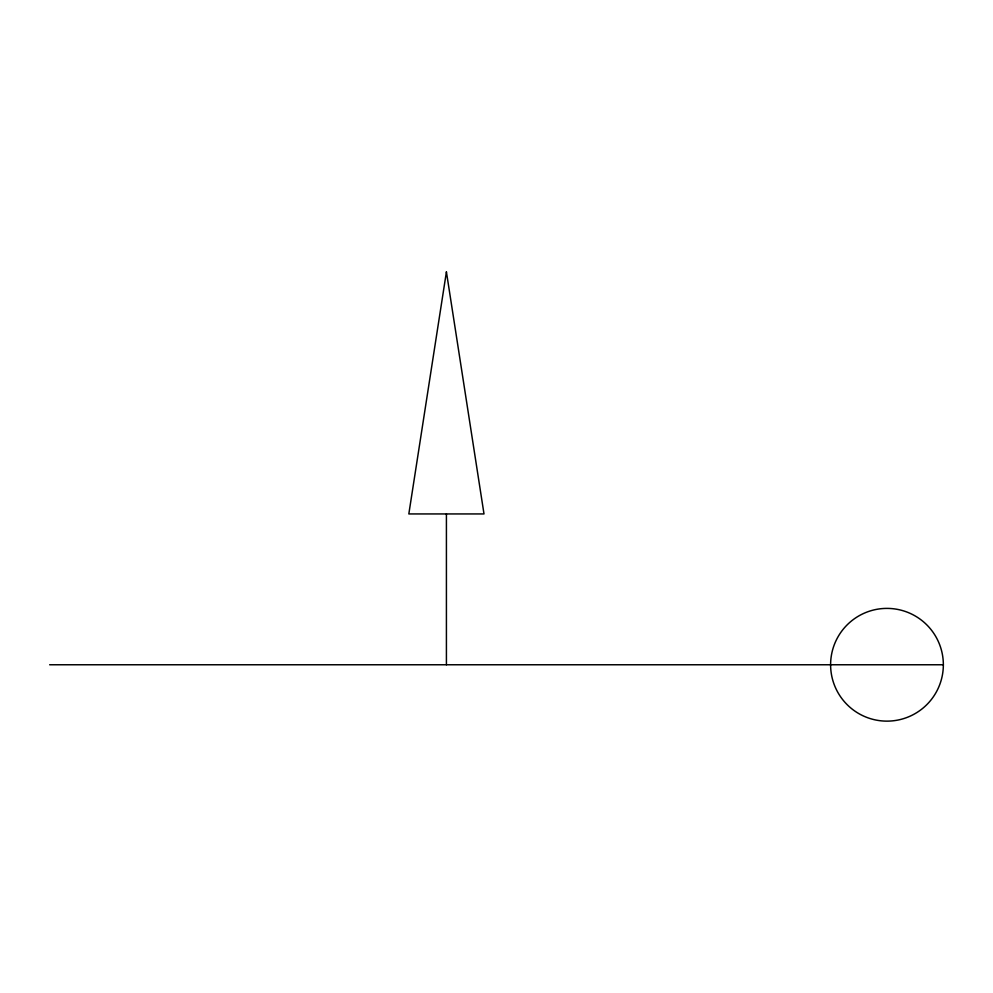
<?xml version="1.0" encoding="UTF-8"?>
<svg xmlns="http://www.w3.org/2000/svg" width="993" height="993" viewBox="0 0 993 993"><rect width="100%" height="100%" fill="white"/><g stroke="black" fill="none" stroke-linecap="round" stroke-linejoin="round"><path stroke-width="1.49" d="M49.65 664.764L943.35 664.764A56.378 56.378 0 0 0 858.784 615.945A56.378 56.378 0 0 0 858.784 713.582A56.378 56.378 0 0 0 943.35 664.764M446.416 513.94L446.416 664.764M446.416 271.896L408.831 513.94L484.001 513.94L446.416 271.896"/></g></svg>
